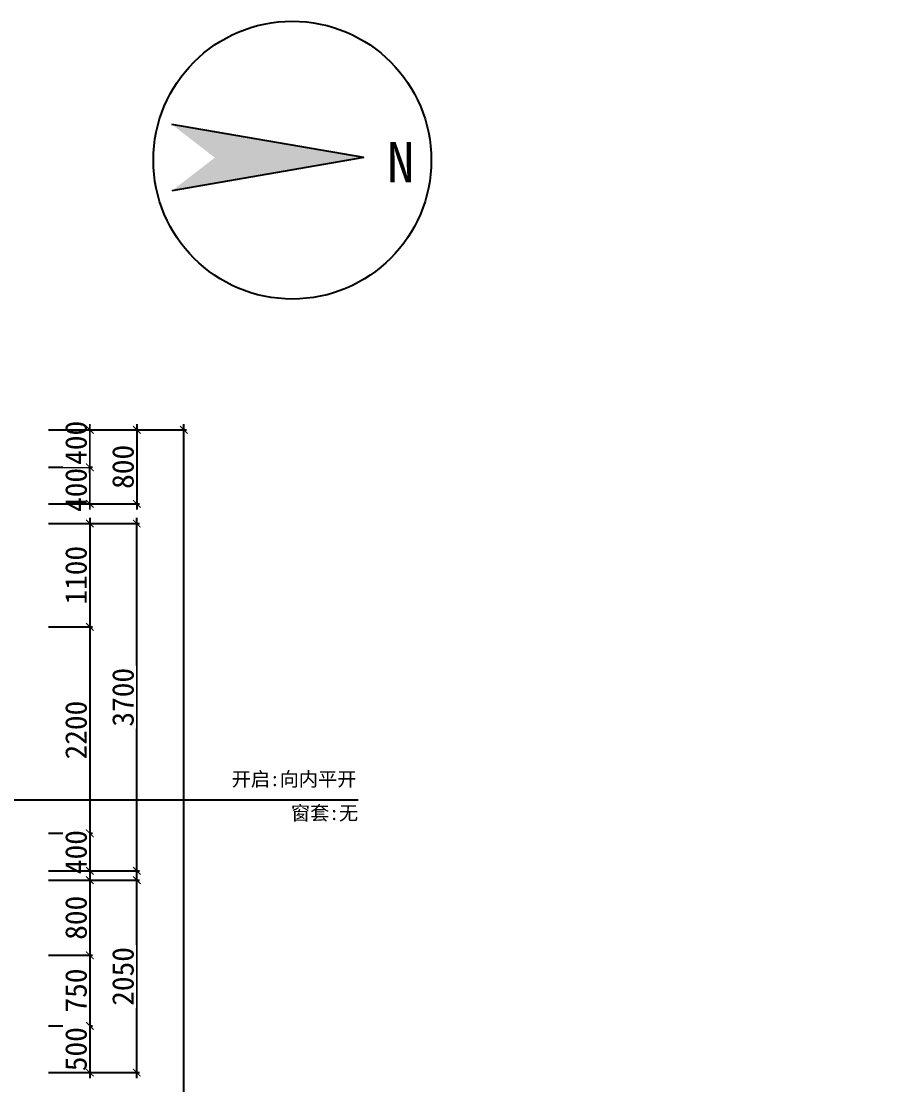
# Model space of a CAD drawing. Header units: millimetres. Extents: x -41640 to 3079702, y -5257903 to 68462.
# Drawn here: x -15811 to -6659, y 44478 to 55810 of the extents above; entities that cross this region are included whole.
import ezdxf

# ---------------------------------------------------------------- set-up
doc = ezdxf.new("R2010")
doc.units = ezdxf.units.MM
doc.header["$LTSCALE"] = 10
doc.layers.get('0').update_dxf_attribs({"color": 255})
doc.layers.get('Defpoints').update_dxf_attribs({"color": 255})
doc.layers.add('1平面布置图—窗标注（开启+窗套）', color=7, linetype='Continuous', lineweight=5)
doc.layers.add('WALL', color=255, linetype='Continuous')
doc.styles.add('(图框)宋体', font='', dxfattribs={"width": 0.8})
doc.styles.get("Standard").update_dxf_attribs({"font": ''})
doc.styles.add('宋体', font='', dxfattribs={"height": 2.5})
doc.styles.add('邓林', font='simhei.ttf')
doc.styles.get('(图框)宋体').set_extended_font_data('SimSun')
doc.styles.get('Standard').set_extended_font_data('SimSun')
doc.styles.get('宋体').set_extended_font_data('SimSun')
doc.dimstyles.get("Standard").update_dxf_attribs({"dimtxt": 0.18, "dimasz": 0.18, "dimexe": 0.18, "dimexo": 0.0625, "dimgap": 0.09, "dimtad": 0, "dimtih": 1, "dimtoh": 1, "dimdec": 4, "dimzin": 0, "dimdsep": 46, "dimtxsty": 'Standard', "dimcen": 0.09, "dimadec": 0, "dimazin": 0, "dimtfac": 1, "dimtdec": 4, "dimtofl": 0, "dimtmove": 0, "dimatfit": 3, "dimfxl": 1, "dimtolj": 1, "dimtzin": 0, "dimarcsym": 0})

# ---------------------------------------------------------------- blocks, each defined once
blk = doc.blocks.new('_ArchTick')
at = {"color": 0, "linetype": 'ByBlock', "const_width": 0.15}
blk.add_lwpolyline([(-0.5, -0.5), (0.5, 0.5)], dxfattribs=at)
blk = doc.blocks.new('*D534')
at = {"color": 8, "lineweight": -2}
for p, q in [((-15081, 50607), (-15081, 51117)), ((-15521, 51057), (-15051, 51057)), ((-15521, 50667), (-15051, 50667))]:
    blk.add_line(p, q, dxfattribs=at)
at = {"layer": 'Defpoints', "color": 0, "lineweight": 30}
for p in [(-15581, 51057, 0), (-15581, 50667, 0)]:
    blk.add_point(p, dxfattribs=at)
at = {"color": 45, "insert": (-15227, 50816), "char_height": 230, "attachment_point": 5, "rotation": 90, "style": '邓林', "bg_fill": 3, "box_fill_scale": 1.1, "bg_fill_color": 256, "bg_fill_true_color": 13158600, "bg_fill_transparency": 5540584}
blk.add_mtext('400', dxfattribs=at)
at = {"layer": 'Defpoints', "color": 0, "lineweight": 30}
blk.add_point((-15081, 51057), dxfattribs=at)
at = {"color": 8, "lineweight": -2, "xscale": 80, "yscale": 80, "zscale": 80}
for p, rotation in [((-15081, 51057), 90), ((-15081, 50667), 270)]:
    blk.add_blockref('_ArchTick', p, dxfattribs=dict(at, rotation=rotation))
blk = doc.blocks.new('_Dot')
at = {"color": 0, "linetype": 'ByBlock', "lineweight": -2}
blk.add_line((-0.5, 0), (-1, 0), dxfattribs=at)
at = {"color": 0, "linetype": 'ByBlock', "const_width": 0.5}
blk.add_lwpolyline([(-0.25, 0, 1), (0.25, 0, 1)], format="xyb", close=True, dxfattribs=at)
blk = doc.blocks.new('DOT')
at = {"color": 0, "linetype": 'ByBlock'}
blk.add_line((-0.35, 0), (-1, 0), dxfattribs=at)
at = {"color": 0, "linetype": 'ByBlock', "const_width": 0.35}
blk.add_lwpolyline([(-0.175, 0, 1), (0.175, 0, 1)], format="xyb", close=True, dxfattribs=at)
blk = doc.blocks.new('*D535')
at = {"color": 8, "lineweight": -2}
for p, q in [((-15521, 51457), (-15051, 51457)), ((-15081, 50997), (-15081, 51517)), ((-15521, 51057), (-15051, 51057))]:
    blk.add_line(p, q, dxfattribs=at)
at = {"layer": 'Defpoints', "color": 0, "lineweight": 30}
for p in [(-15581, 51457, 0), (-15581, 51057, 0)]:
    blk.add_point(p, dxfattribs=at)
at = {"color": 45, "insert": (-15227, 51318), "char_height": 230, "attachment_point": 5, "rotation": 90, "style": '邓林', "bg_fill": 3, "box_fill_scale": 1.1, "bg_fill_color": 256, "bg_fill_true_color": 13158600, "bg_fill_transparency": 14655788}
blk.add_mtext('400', dxfattribs=at)
at = {"layer": 'Defpoints', "color": 0, "lineweight": 30}
blk.add_point((-15081, 51457), dxfattribs=at)
at = {"color": 8, "lineweight": -2, "xscale": 80, "yscale": 80, "zscale": 80}
for p, rotation in [((-15081, 51457), 90), ((-15081, 51057), 270)]:
    blk.add_blockref('_ArchTick', p, dxfattribs=dict(at, rotation=rotation))
blk = doc.blocks.new('*D536')
at = {"color": 8, "lineweight": -2}
for p, q in [((-15521, 51457), (-14051, 51457)), ((-14081, 35547), (-14081, 51517)), ((-15521, 35607), (-14051, 35607))]:
    blk.add_line(p, q, dxfattribs=at)
at = {"layer": 'Defpoints', "color": 0, "lineweight": 30}
for p in [(-15581, 51457, 0), (-14081, 51457), (-15581, 35607, 0)]:
    blk.add_point(p, dxfattribs=at)
at = {"color": 8, "lineweight": -2, "xscale": 80, "yscale": 80, "zscale": 80}
for p, rotation in [((-14081, 51457), 90), ((-14081, 35607), 270)]:
    blk.add_blockref('_ArchTick', p, dxfattribs=dict(at, rotation=rotation))
at = {"color": 45, "insert": (-14227, 43532), "char_height": 230, "attachment_point": 5, "rotation": 90, "style": '邓林', "bg_fill": 3, "box_fill_scale": 1.1, "bg_fill_color": 256, "bg_fill_true_color": 13158600, "bg_fill_transparency": 14655788}
blk.add_mtext('15850', dxfattribs=at)
blk = doc.blocks.new('*D537')
at = {"color": 8, "lineweight": -2}
for p, q in [((-15521, 51457), (-14551, 51457)), ((-14581, 51517), (-14581, 50607)), ((-15521, 50667), (-14551, 50667))]:
    blk.add_line(p, q, dxfattribs=at)
at = {"layer": 'Defpoints', "color": 0, "lineweight": 30}
for p in [(-15581, 51457, 0), (-15581, 50667, 0), (-14581, 50667)]:
    blk.add_point(p, dxfattribs=at)
at = {"color": 8, "lineweight": -2, "xscale": 80, "yscale": 80, "zscale": 80}
for p, rotation in [((-14581, 51457), 90), ((-14581, 50667), 270)]:
    blk.add_blockref('_ArchTick', p, dxfattribs=dict(at, rotation=rotation))
at = {"color": 45, "insert": (-14727, 51062), "char_height": 230, "attachment_point": 5, "rotation": 90, "style": '邓林', "bg_fill": 3, "box_fill_scale": 1.1, "bg_fill_color": 256, "bg_fill_true_color": 13158600, "bg_fill_transparency": 14665360}
blk.add_mtext('800', dxfattribs=at)
blk = doc.blocks.new('*D541')
at = {"color": 8, "lineweight": -2}
for p, q in [((-15521, 50457), (-15051, 50457)), ((-15081, 50517), (-15081, 49297)), ((-15521, 49357), (-15051, 49357))]:
    blk.add_line(p, q, dxfattribs=at)
at = {"layer": 'Defpoints', "color": 0, "lineweight": 30}
for p in [(-15581, 50457, 0), (-15581, 49357, 0), (-15081, 49357)]:
    blk.add_point(p, dxfattribs=at)
at = {"color": 8, "lineweight": -2, "xscale": 80, "yscale": 80, "zscale": 80}
for p, rotation in [((-15081, 50457), 90), ((-15081, 49357), 270)]:
    blk.add_blockref('_ArchTick', p, dxfattribs=dict(at, rotation=rotation))
at = {"color": 45, "insert": (-15227, 49907), "char_height": 230, "attachment_point": 5, "rotation": 90, "style": '邓林', "bg_fill": 3, "box_fill_scale": 1.1, "bg_fill_color": 256, "bg_fill_true_color": 13158600, "bg_fill_transparency": 5540584}
blk.add_mtext('1100', dxfattribs=at)
blk = doc.blocks.new('*D542')
at = {"color": 8, "lineweight": -2}
for p, q in [((-15081, 49417), (-15081, 47097)), ((-15521, 49357), (-15051, 49357)), ((-15521, 47157), (-15051, 47157))]:
    blk.add_line(p, q, dxfattribs=at)
at = {"layer": 'Defpoints', "color": 0, "lineweight": 30}
for p in [(-15581, 49357, 0), (-15581, 47157, 0), (-15081, 47157)]:
    blk.add_point(p, dxfattribs=at)
at = {"color": 8, "lineweight": -2, "xscale": 80, "yscale": 80, "zscale": 80}
for p, rotation in [((-15081, 49357), 90), ((-15081, 47157), 270)]:
    blk.add_blockref('_ArchTick', p, dxfattribs=dict(at, rotation=rotation))
at = {"color": 45, "insert": (-15227, 48257), "char_height": 230, "attachment_point": 5, "rotation": 90, "style": '邓林', "bg_fill": 3, "box_fill_scale": 1.1, "bg_fill_color": 256, "bg_fill_true_color": 13158600, "bg_fill_transparency": 12750096}
blk.add_mtext('2200', dxfattribs=at)
blk = doc.blocks.new('*D543')
at = {"color": 8, "lineweight": -2}
for p, q in [((-15521, 47157), (-15051, 47157)), ((-15081, 47217), (-15081, 46697)), ((-15521, 46757), (-15051, 46757))]:
    blk.add_line(p, q, dxfattribs=at)
at = {"layer": 'Defpoints', "color": 0, "lineweight": 30}
for p in [(-15581, 47157, 0), (-15581, 46757, 0)]:
    blk.add_point(p, dxfattribs=at)
at = {"color": 45, "insert": (-15227, 46957), "char_height": 230, "attachment_point": 5, "rotation": 90, "style": '邓林', "bg_fill": 3, "box_fill_scale": 1.1, "bg_fill_color": 256, "bg_fill_true_color": 13158600, "bg_fill_transparency": 14686704}
blk.add_mtext('400', dxfattribs=at)
at = {"layer": 'Defpoints', "color": 0, "lineweight": 30}
blk.add_point((-15081, 46757), dxfattribs=at)
at = {"color": 8, "lineweight": -2, "xscale": 80, "yscale": 80, "zscale": 80}
for p, rotation in [((-15081, 47157), 90), ((-15081, 46757), 270)]:
    blk.add_blockref('_ArchTick', p, dxfattribs=dict(at, rotation=rotation))
blk = doc.blocks.new('*D544')
at = {"color": 8, "lineweight": -2}
for p, q in [((-15081, 46717), (-15081, 45797)), ((-15521, 46657), (-15051, 46657)), ((-15521, 45857), (-15051, 45857))]:
    blk.add_line(p, q, dxfattribs=at)
at = {"layer": 'Defpoints', "color": 0, "lineweight": 30}
for p in [(-15581, 46657, 0), (-15581, 45857, 0), (-15081, 45857)]:
    blk.add_point(p, dxfattribs=at)
at = {"color": 8, "lineweight": -2, "xscale": 80, "yscale": 80, "zscale": 80}
for p, rotation in [((-15081, 46657), 90), ((-15081, 45857), 270)]:
    blk.add_blockref('_ArchTick', p, dxfattribs=dict(at, rotation=rotation))
at = {"color": 45, "insert": (-15227, 46257), "char_height": 230, "attachment_point": 5, "rotation": 90, "style": '邓林', "bg_fill": 3, "box_fill_scale": 1.1, "bg_fill_color": 256, "bg_fill_true_color": 13158600, "bg_fill_transparency": 5541100}
blk.add_mtext('800', dxfattribs=at)
blk = doc.blocks.new('*D545')
at = {"color": 8, "lineweight": -2}
for p, q in [((-15081, 45917), (-15081, 45047)), ((-15521, 45857), (-15051, 45857)), ((-15521, 45107), (-15051, 45107))]:
    blk.add_line(p, q, dxfattribs=at)
at = {"layer": 'Defpoints', "color": 0, "lineweight": 30}
for p in [(-15581, 45857, 0), (-15581, 45107, 0), (-15081, 45107)]:
    blk.add_point(p, dxfattribs=at)
at = {"color": 8, "lineweight": -2, "xscale": 80, "yscale": 80, "zscale": 80}
for p, rotation in [((-15081, 45857), 90), ((-15081, 45107), 270)]:
    blk.add_blockref('_ArchTick', p, dxfattribs=dict(at, rotation=rotation))
at = {"color": 45, "insert": (-15227, 45482), "char_height": 230, "attachment_point": 5, "rotation": 90, "style": '邓林', "bg_fill": 3, "box_fill_scale": 1.1, "bg_fill_color": 256, "bg_fill_true_color": 13158600, "bg_fill_transparency": 5541100}
blk.add_mtext('750', dxfattribs=at)
blk = doc.blocks.new('*D546')
at = {"color": 8, "lineweight": -2}
for p, q in [((-15521, 45107), (-15051, 45107)), ((-15081, 45167), (-15081, 44547)), ((-15521, 44607), (-15051, 44607))]:
    blk.add_line(p, q, dxfattribs=at)
at = {"layer": 'Defpoints', "color": 0, "lineweight": 30}
for p in [(-15581, 45107, 0), (-15581, 44607, 0)]:
    blk.add_point(p, dxfattribs=at)
at = {"color": 45, "insert": (-15227, 44857), "char_height": 230, "attachment_point": 5, "rotation": 90, "style": '邓林', "bg_fill": 3, "box_fill_scale": 1.1, "bg_fill_color": 256, "bg_fill_true_color": 13158600, "bg_fill_transparency": 5541100}
blk.add_mtext('500', dxfattribs=at)
at = {"layer": 'Defpoints', "color": 0, "lineweight": 30}
blk.add_point((-15081, 44607), dxfattribs=at)
at = {"color": 8, "lineweight": -2, "xscale": 80, "yscale": 80, "zscale": 80}
for p, rotation in [((-15081, 45107), 90), ((-15081, 44607), 270)]:
    blk.add_blockref('_ArchTick', p, dxfattribs=dict(at, rotation=rotation))
blk = doc.blocks.new('*D547')
at = {"color": 8, "lineweight": -2}
for p, q in [((-14581, 44547), (-14581, 46717)), ((-15521, 46657), (-14551, 46657)), ((-15521, 44607), (-14551, 44607))]:
    blk.add_line(p, q, dxfattribs=at)
at = {"layer": 'Defpoints', "color": 0, "lineweight": 30}
for p in [(-15581, 46657, 0), (-14581, 46657), (-15581, 44607, 0)]:
    blk.add_point(p, dxfattribs=at)
at = {"color": 8, "lineweight": -2, "xscale": 80, "yscale": 80, "zscale": 80}
for p, rotation in [((-14581, 46657), 90), ((-14581, 44607), 270)]:
    blk.add_blockref('_ArchTick', p, dxfattribs=dict(at, rotation=rotation))
at = {"color": 45, "insert": (-14727, 45632), "char_height": 230, "attachment_point": 5, "rotation": 90, "style": '邓林', "bg_fill": 3, "box_fill_scale": 1.1, "bg_fill_color": 256, "bg_fill_true_color": 13158600, "bg_fill_transparency": 14693276}
blk.add_mtext('2050', dxfattribs=at)
blk = doc.blocks.new('*D548')
at = {"color": 8, "lineweight": -2}
for p, q in [((-15521, 50457), (-14551, 50457)), ((-14581, 46697), (-14581, 50517)), ((-15521, 46757), (-14551, 46757))]:
    blk.add_line(p, q, dxfattribs=at)
at = {"layer": 'Defpoints', "color": 0, "lineweight": 30}
for p in [(-15581, 50457, 0), (-14581, 50457), (-15581, 46757, 0)]:
    blk.add_point(p, dxfattribs=at)
at = {"color": 8, "lineweight": -2, "xscale": 80, "yscale": 80, "zscale": 80}
for p, rotation in [((-14581, 50457), 90), ((-14581, 46757), 270)]:
    blk.add_blockref('_ArchTick', p, dxfattribs=dict(at, rotation=rotation))
at = {"color": 45, "insert": (-14727, 48607), "char_height": 230, "attachment_point": 5, "rotation": 90, "style": '邓林', "bg_fill": 3, "box_fill_scale": 1.1, "bg_fill_color": 256, "bg_fill_true_color": 13158600, "bg_fill_transparency": 5541100}
blk.add_mtext('3700', dxfattribs=at)
blk = doc.blocks.new('*D561')
at = {"color": 250, "lineweight": -2}
for p, q in [((-36159, 46246), (-36316, 46246)), ((-36286, 46276), (-36286, 45616)), ((-36136, 45646), (-36316, 45646))]:
    blk.add_line(p, q, dxfattribs=at)
at = {"layer": 'Defpoints', "color": 0, "lineweight": 30}
for p in [(-36129, 46246), (-36286, 45646), (3064961, 45646)]:
    blk.add_point(p, dxfattribs=at)
at = {"color": 250, "lineweight": -2, "xscale": 30, "yscale": 30, "zscale": 30}
for p, rotation in [((-36286, 46246), 90), ((-36286, 45646), 270)]:
    blk.add_blockref('_ArchTick', p, dxfattribs=dict(at, rotation=rotation))
at = {"color": 45, "insert": (-36381, 45946), "char_height": 150, "attachment_point": 5, "rotation": 90, "style": '(图框)宋体', "bg_fill": 3, "box_fill_scale": 1.1, "bg_fill_color": 256, "bg_fill_true_color": 13158600, "bg_fill_transparency": 5547808}
blk.add_mtext('600', dxfattribs=at)
blk = doc.blocks.new('*D564')
at = {"color": 250, "lineweight": -2}
for p, q in [((-28231, 49067), (-28410, 49067)), ((-28380, 49097), (-28380, 47127)), ((-28230, 47157), (-28410, 47157))]:
    blk.add_line(p, q, dxfattribs=at)
at = {"layer": 'Defpoints', "color": 0, "lineweight": 30}
for p in [(-28201, 49067), (-28380, 47157), (3072889, 47157)]:
    blk.add_point(p, dxfattribs=at)
at = {"color": 250, "lineweight": -2, "xscale": 30, "yscale": 30, "zscale": 30}
for p, rotation in [((-28380, 49067), 90), ((-28380, 47157), 270)]:
    blk.add_blockref('_ArchTick', p, dxfattribs=dict(at, rotation=rotation))
at = {"color": 45, "insert": (-28475, 48112), "char_height": 150, "attachment_point": 5, "rotation": 90, "style": '(图框)宋体', "bg_fill": 3, "box_fill_scale": 1.1, "bg_fill_color": 256, "bg_fill_true_color": 13158600, "bg_fill_transparency": 5547292}
blk.add_mtext('1910', dxfattribs=at)
blk = doc.blocks.new('*D565')
at = {"color": 250, "lineweight": -2}
for p, q in [((-30132, 49067), (-29952, 49067)), ((-29982, 49097), (-29982, 47127)), ((-29832, 47157), (-30012, 47157))]:
    blk.add_line(p, q, dxfattribs=at)
at = {"layer": 'Defpoints', "color": 0, "lineweight": 30}
for p in [(-30241, 49067), (-29982, 47157), (3070849, 47157)]:
    blk.add_point(p, dxfattribs=at)
at = {"color": 250, "lineweight": -2, "xscale": 30, "yscale": 30, "zscale": 30}
for p, rotation in [((-29982, 49067), 90), ((-29982, 47157), 270)]:
    blk.add_blockref('_ArchTick', p, dxfattribs=dict(at, rotation=rotation))
at = {"color": 45, "insert": (-30077, 48112), "char_height": 150, "attachment_point": 5, "rotation": 90, "style": '(图框)宋体', "bg_fill": 3, "box_fill_scale": 1.1, "bg_fill_color": 256, "bg_fill_true_color": 13158600, "bg_fill_transparency": 15090400}
blk.add_mtext('1910', dxfattribs=at)
blk = doc.blocks.new('*D571')
at = {"color": 250, "lineweight": -2}
for p, q in [((-25860, 45177), (-25860, 47487)), ((-25710, 47457), (-25890, 47457)), ((-25710, 45207), (-25890, 45207))]:
    blk.add_line(p, q, dxfattribs=at)
at = {"layer": 'Defpoints', "color": 0, "lineweight": 30}
for p in [(-25860, 47457), (3075619, 47457), (-25471, 45207)]:
    blk.add_point(p, dxfattribs=at)
at = {"color": 250, "lineweight": -2, "xscale": 30, "yscale": 30, "zscale": 30}
for p, rotation in [((-25860, 47457), 90), ((-25860, 45207), 270)]:
    blk.add_blockref('_ArchTick', p, dxfattribs=dict(at, rotation=rotation))
at = {"color": 45, "insert": (-25955, 46332), "char_height": 150, "attachment_point": 5, "rotation": 90, "style": '(图框)宋体', "bg_fill": 3, "box_fill_scale": 1.1, "bg_fill_color": 256, "bg_fill_true_color": 13158600, "bg_fill_transparency": 15130364}
blk.add_mtext('2250', dxfattribs=at)
blk = doc.blocks.new('*D572')
at = {"color": 250, "lineweight": -2}
for p, q in [((-25710, 48957), (-25890, 48957)), ((-25860, 47427), (-25860, 48987)), ((-25710, 47457), (-25890, 47457))]:
    blk.add_line(p, q, dxfattribs=at)
at = {"layer": 'Defpoints', "color": 0, "lineweight": 30}
for p in [(-25860, 48957), (-25671, 48957), (3075419, 47457)]:
    blk.add_point(p, dxfattribs=at)
at = {"color": 250, "lineweight": -2, "xscale": 30, "yscale": 30, "zscale": 30}
for p, rotation in [((-25860, 48957), 90), ((-25860, 47457), 270)]:
    blk.add_blockref('_ArchTick', p, dxfattribs=dict(at, rotation=rotation))
at = {"color": 45, "insert": (-25955, 48207), "char_height": 150, "attachment_point": 5, "rotation": 90, "style": '(图框)宋体', "bg_fill": 3, "box_fill_scale": 1.1, "bg_fill_color": 256, "bg_fill_true_color": 13158600, "bg_fill_transparency": 15126992}
blk.add_mtext('1500', dxfattribs=at)

msp = doc.modelspace()

# ---------------------------------------------------------------- hatches: boundary and pattern name
msp.add_hatch(color=45).paths.add_polyline_path([(-14207.6, 54710.2), (-13750.1, 54356.7), (-14207.6, 54003.2), (-12164.6, 54356.7)])

# ---------------------------------------------------------------- linework, layer by layer
at = {"color": 45}
for q in [(-14207.6, 54710.2, 0), (-14207.6, 54003.2, 0)]:
    msp.add_line((-12164.6, 54356.7, 0), q, dxfattribs=at)
msp.add_circle((-12924.9, 54330, 0), 1479.9, dxfattribs=at)

# ---------------------------------------------------------------- texts
at = {"color": 45, "style": '邓林'}
msp.add_text('N', height=428.2, dxfattribs=at).set_placement((-11916.4, 54094.1, 0))

# ---------------------------------------------------------------- dimensions: what is measured, and where the dimension line sits
at = {"color": 45}
dim = msp.add_linear_dim(base=(-15081.1, 51057, 0), p1=(-15581.1, 50667), p2=(-15581.1, 51057), angle=90, text='400', dimstyle='Standard', override={"dimtxt": 230, "dimasz": 80, "dimexe": 30, "dimexo": 60, "dimgap": 30, "dimtad": 1, "dimtih": 0, "dimtoh": 0, "dimdec": 0, "dimzin": 8, "dimdsep": 44, "dimtxsty": '邓林', "dimblk": 'ArchTick', "dimcen": 2.5, "dimdle": 60, "dimclrd": 8, "dimclre": 8, "dimclrt": 45, "dimtdec": 0, "dimtofl": 1, "dimtmove": 1, "dimldrblk": 'Dot', "dimfxl": 5, "dimtfill": 1, "dimtolj": 0, "dimtzin": 8}, dxfattribs=at)
dim.commit()
dim.dimension.update_dxf_attribs({"geometry": '*D534', "text_midpoint": (-15081.1, 50815.6, 0), "dimtype": 160})

# ---------------------------------------------------------------- next in the draw order: dimensions: what is measured, and where the dimension line sits
dim = msp.add_linear_dim(base=(-15081.1, 51457, 0), p1=(-15581.1, 51057), p2=(-15581.1, 51457), angle=90, dimstyle='Standard', override={"dimtxt": 230, "dimasz": 80, "dimexe": 30, "dimexo": 60, "dimgap": 30, "dimtad": 1, "dimtih": 0, "dimtoh": 0, "dimdec": 0, "dimzin": 8, "dimdsep": 44, "dimtxsty": '邓林', "dimblk": 'ArchTick', "dimcen": 2.5, "dimdle": 60, "dimclrd": 8, "dimclre": 8, "dimclrt": 45, "dimtdec": 0, "dimtofl": 1, "dimtmove": 1, "dimldrblk": 'Dot', "dimfxl": 5, "dimtfill": 1, "dimtolj": 0, "dimtzin": 8}, dxfattribs=at)
dim.commit()
dim.dimension.update_dxf_attribs({"geometry": '*D535', "text_midpoint": (-15081.1, 51317.8, 0), "dimtype": 160})

# ---------------------------------------------------------------- next in the draw order: dimensions: what is measured, and where the dimension line sits
dim = msp.add_linear_dim(base=(-14081.1, 51457, 0), p1=(-15581.1, 35607), p2=(-15581.1, 51457), angle=90, dimstyle='Standard', override={"dimtxt": 230, "dimasz": 80, "dimexe": 30, "dimexo": 60, "dimgap": 30, "dimtad": 1, "dimtih": 0, "dimtoh": 0, "dimdec": 0, "dimzin": 8, "dimdsep": 44, "dimtxsty": '邓林', "dimblk": 'ArchTick', "dimcen": 2.5, "dimdle": 60, "dimclrd": 8, "dimclre": 8, "dimclrt": 45, "dimtdec": 0, "dimtofl": 1, "dimtmove": 1, "dimldrblk": 'Dot', "dimfxl": 5, "dimtfill": 1, "dimtolj": 0, "dimtzin": 8}, dxfattribs=at)
dim.commit()
dim.dimension.update_dxf_attribs({"geometry": '*D536', "text_midpoint": (-14227.4, 43532, 0)})

# ---------------------------------------------------------------- next in the draw order: dimensions: what is measured, and where the dimension line sits
dim = msp.add_linear_dim(base=(-14581.1, 50667, 0), p1=(-15581.1, 51457), p2=(-15581.1, 50667), angle=90, text='800', dimstyle='Standard', override={"dimtxt": 230, "dimasz": 80, "dimexe": 30, "dimexo": 60, "dimgap": 30, "dimtad": 1, "dimtih": 0, "dimtoh": 0, "dimdec": 0, "dimzin": 8, "dimdsep": 44, "dimtxsty": '邓林', "dimblk": 'ArchTick', "dimcen": 2.5, "dimdle": 60, "dimclrd": 8, "dimclre": 8, "dimclrt": 45, "dimtdec": 0, "dimtofl": 1, "dimtmove": 1, "dimldrblk": 'Dot', "dimfxl": 5, "dimtfill": 1, "dimtolj": 0, "dimtzin": 8}, dxfattribs=at)
dim.commit()
dim.dimension.update_dxf_attribs({"geometry": '*D537', "text_midpoint": (-14727.4, 51062, 0)})
dim = msp.add_linear_dim(base=(-15081.1, 49357, 0), p1=(-15581.1, 50457), p2=(-15581.1, 49357), angle=90, dimstyle='Standard', override={"dimtxt": 230, "dimasz": 80, "dimexe": 30, "dimexo": 60, "dimgap": 30, "dimtad": 1, "dimtih": 0, "dimtoh": 0, "dimdec": 0, "dimzin": 8, "dimdsep": 44, "dimtxsty": '邓林', "dimblk": 'ArchTick', "dimcen": 2.5, "dimdle": 60, "dimclrd": 8, "dimclre": 8, "dimclrt": 45, "dimtdec": 0, "dimtofl": 1, "dimtmove": 1, "dimldrblk": 'Dot', "dimfxl": 5, "dimtfill": 1, "dimtolj": 0, "dimtzin": 8}, dxfattribs=at)
dim.commit()
dim.dimension.update_dxf_attribs({"geometry": '*D541', "text_midpoint": (-15227.4, 49907, 0)})

# ---------------------------------------------------------------- next in the draw order: dimensions: what is measured, and where the dimension line sits
dim = msp.add_linear_dim(base=(-15081.1, 47157, 0), p1=(-15581.1, 49357), p2=(-15581.1, 47157), angle=90, dimstyle='Standard', override={"dimtxt": 230, "dimasz": 80, "dimexe": 30, "dimexo": 60, "dimgap": 30, "dimtad": 1, "dimtih": 0, "dimtoh": 0, "dimdec": 0, "dimzin": 8, "dimdsep": 44, "dimtxsty": '邓林', "dimblk": 'ArchTick', "dimcen": 2.5, "dimdle": 60, "dimclrd": 8, "dimclre": 8, "dimclrt": 45, "dimtdec": 0, "dimtofl": 1, "dimtmove": 1, "dimldrblk": 'Dot', "dimfxl": 5, "dimtfill": 1, "dimtolj": 0, "dimtzin": 8}, dxfattribs=at)
dim.commit()
dim.dimension.update_dxf_attribs({"geometry": '*D542', "text_midpoint": (-15227.4, 48257, 0)})

# ---------------------------------------------------------------- next in the draw order: dimensions: what is measured, and where the dimension line sits
dim = msp.add_linear_dim(base=(-15081.1, 46757, 0), p1=(-15581.1, 47157), p2=(-15581.1, 46757), angle=90, dimstyle='Standard', override={"dimtxt": 230, "dimasz": 80, "dimexe": 30, "dimexo": 60, "dimgap": 30, "dimtad": 1, "dimtih": 0, "dimtoh": 0, "dimdec": 0, "dimzin": 8, "dimdsep": 44, "dimtxsty": '邓林', "dimblk": 'ArchTick', "dimcen": 2.5, "dimdle": 60, "dimclrd": 8, "dimclre": 8, "dimclrt": 45, "dimtdec": 0, "dimtofl": 1, "dimtmove": 1, "dimldrblk": 'Dot', "dimfxl": 5, "dimtfill": 1, "dimtolj": 0, "dimtzin": 8}, dxfattribs=at)
dim.commit()
dim.dimension.update_dxf_attribs({"geometry": '*D543', "text_midpoint": (-15081.1, 46957, 0), "dimtype": 160})

# ---------------------------------------------------------------- next in the draw order: dimensions: what is measured, and where the dimension line sits
dim = msp.add_linear_dim(base=(-15081.1, 45857, 0), p1=(-15581.1, 46657), p2=(-15581.1, 45857), angle=90, dimstyle='Standard', override={"dimtxt": 230, "dimasz": 80, "dimexe": 30, "dimexo": 60, "dimgap": 30, "dimtad": 1, "dimtih": 0, "dimtoh": 0, "dimdec": 0, "dimzin": 8, "dimdsep": 44, "dimtxsty": '邓林', "dimblk": 'ArchTick', "dimcen": 2.5, "dimdle": 60, "dimclrd": 8, "dimclre": 8, "dimclrt": 45, "dimtdec": 0, "dimtofl": 1, "dimtmove": 1, "dimldrblk": 'Dot', "dimfxl": 5, "dimtfill": 1, "dimtolj": 0, "dimtzin": 8}, dxfattribs=at)
dim.commit()
dim.dimension.update_dxf_attribs({"geometry": '*D544', "text_midpoint": (-15227.4, 46257, 0)})

# ---------------------------------------------------------------- next in the draw order: dimensions: what is measured, and where the dimension line sits
dim = msp.add_linear_dim(base=(-15081.1, 45107, 0), p1=(-15581.1, 45857), p2=(-15581.1, 45107), angle=90, dimstyle='Standard', override={"dimtxt": 230, "dimasz": 80, "dimexe": 30, "dimexo": 60, "dimgap": 30, "dimtad": 1, "dimtih": 0, "dimtoh": 0, "dimdec": 0, "dimzin": 8, "dimdsep": 44, "dimtxsty": '邓林', "dimblk": 'ArchTick', "dimcen": 2.5, "dimdle": 60, "dimclrd": 8, "dimclre": 8, "dimclrt": 45, "dimtdec": 0, "dimtofl": 1, "dimtmove": 1, "dimldrblk": 'Dot', "dimfxl": 5, "dimtfill": 1, "dimtolj": 0, "dimtzin": 8}, dxfattribs=at)
dim.commit()
dim.dimension.update_dxf_attribs({"geometry": '*D545', "text_midpoint": (-15227.4, 45482, 0)})

# ---------------------------------------------------------------- next in the draw order: dimensions: what is measured, and where the dimension line sits
dim = msp.add_linear_dim(base=(-15081.1, 44607, 0), p1=(-15581.1, 45107), p2=(-15581.1, 44607), angle=90, dimstyle='Standard', override={"dimtxt": 230, "dimasz": 80, "dimexe": 30, "dimexo": 60, "dimgap": 30, "dimtad": 1, "dimtih": 0, "dimtoh": 0, "dimdec": 0, "dimzin": 8, "dimdsep": 44, "dimtxsty": '邓林', "dimblk": 'ArchTick', "dimcen": 2.5, "dimdle": 60, "dimclrd": 8, "dimclre": 8, "dimclrt": 45, "dimtdec": 0, "dimtofl": 1, "dimtmove": 1, "dimldrblk": 'Dot', "dimfxl": 5, "dimtfill": 1, "dimtolj": 0, "dimtzin": 8}, dxfattribs=at)
dim.commit()
dim.dimension.update_dxf_attribs({"geometry": '*D546', "text_midpoint": (-15081.1, 44857, 0), "dimtype": 160})

# ---------------------------------------------------------------- next in the draw order: dimensions: what is measured, and where the dimension line sits
dim = msp.add_linear_dim(base=(-14581.1, 46657, 0), p1=(-15581.1, 44607), p2=(-15581.1, 46657), angle=90, dimstyle='Standard', override={"dimtxt": 230, "dimasz": 80, "dimexe": 30, "dimexo": 60, "dimgap": 30, "dimtad": 1, "dimtih": 0, "dimtoh": 0, "dimdec": 0, "dimzin": 8, "dimdsep": 44, "dimtxsty": '邓林', "dimblk": 'ArchTick', "dimcen": 2.5, "dimdle": 60, "dimclrd": 8, "dimclre": 8, "dimclrt": 45, "dimtdec": 0, "dimtofl": 1, "dimtmove": 1, "dimldrblk": 'Dot', "dimfxl": 5, "dimtfill": 1, "dimtolj": 0, "dimtzin": 8}, dxfattribs=at)
dim.commit()
dim.dimension.update_dxf_attribs({"geometry": '*D547', "text_midpoint": (-14727.4, 45632, 0)})

# ---------------------------------------------------------------- next in the draw order: dimensions: what is measured, and where the dimension line sits
dim = msp.add_linear_dim(base=(-14581.1, 50457, 0), p1=(-15581.1, 46757), p2=(-15581.1, 50457), angle=90, dimstyle='Standard', override={"dimtxt": 230, "dimasz": 80, "dimexe": 30, "dimexo": 60, "dimgap": 30, "dimtad": 1, "dimtih": 0, "dimtoh": 0, "dimdec": 0, "dimzin": 8, "dimdsep": 44, "dimtxsty": '邓林', "dimblk": 'ArchTick', "dimcen": 2.5, "dimdle": 60, "dimclrd": 8, "dimclre": 8, "dimclrt": 45, "dimtdec": 0, "dimtofl": 1, "dimtmove": 1, "dimldrblk": 'Dot', "dimfxl": 5, "dimtfill": 1, "dimtolj": 0, "dimtzin": 8}, dxfattribs=at)
dim.commit()
dim.dimension.update_dxf_attribs({"geometry": '*D548', "text_midpoint": (-14727.4, 48607, 0)})
at = {"color": 250}
dim = msp.add_linear_dim(base=(-36286.1, 45646.5), p1=(-36128.7, 46246.5), p2=(3064961.4, 45646.5), angle=90, dimstyle='Standard', override={"dimtxt": 150, "dimasz": 30, "dimexe": 30, "dimexo": 30, "dimgap": 20, "dimtad": 1, "dimtih": 0, "dimtoh": 0, "dimdec": 0, "dimzin": 8, "dimdsep": 44, "dimtxsty": '(图框)宋体', "dimblk": 'ArchTick', "dimcen": 0.6, "dimdle": 30, "dimclrd": 250, "dimclre": 250, "dimclrt": 45, "dimtdec": 0, "dimtofl": 1, "dimtmove": 1, "dimldrblk": 'DOT', "dimfxl": 150, "dimfxlon": 1, "dimtfill": 1, "dimtolj": 0, "dimtzin": 8, "dimarcsym": 1}, dxfattribs=at)
dim.commit()
dim.dimension.update_dxf_attribs({"geometry": '*D561', "text_midpoint": (-36381.1, 45946.5)})

# ---------------------------------------------------------------- next in the draw order: dimensions: what is measured, and where the dimension line sits
dim = msp.add_linear_dim(base=(-28380.4, 47157), p1=(-28201.1, 49067), p2=(3072889, 47157), angle=90, dimstyle='Standard', override={"dimtxt": 150, "dimasz": 30, "dimexe": 30, "dimexo": 30, "dimgap": 20, "dimtad": 1, "dimtih": 0, "dimtoh": 0, "dimdec": 0, "dimzin": 8, "dimdsep": 44, "dimtxsty": '(图框)宋体', "dimblk": 'ArchTick', "dimcen": 0.6, "dimdle": 30, "dimclrd": 250, "dimclre": 250, "dimclrt": 45, "dimtdec": 0, "dimtofl": 1, "dimtmove": 1, "dimldrblk": 'DOT', "dimfxl": 150, "dimfxlon": 1, "dimtfill": 1, "dimtolj": 0, "dimtzin": 8, "dimarcsym": 1}, dxfattribs=at)
dim.commit()
dim.dimension.update_dxf_attribs({"geometry": '*D564', "text_midpoint": (-28475.4, 48112)})

# ---------------------------------------------------------------- next in the draw order: dimensions: what is measured, and where the dimension line sits
dim = msp.add_linear_dim(base=(-29982.3, 47157), p1=(-30241.1, 49067), p2=(3070849, 47157), angle=90, dimstyle='Standard', override={"dimtxt": 150, "dimasz": 30, "dimexe": 30, "dimexo": 30, "dimgap": 20, "dimtad": 1, "dimtih": 0, "dimtoh": 0, "dimdec": 0, "dimzin": 8, "dimdsep": 44, "dimtxsty": '(图框)宋体', "dimblk": 'ArchTick', "dimcen": 0.6, "dimdle": 30, "dimclrd": 250, "dimclre": 250, "dimclrt": 45, "dimtdec": 0, "dimtofl": 1, "dimtmove": 1, "dimldrblk": 'DOT', "dimfxl": 150, "dimfxlon": 1, "dimtfill": 1, "dimtolj": 0, "dimtzin": 8, "dimarcsym": 1}, dxfattribs=at)
dim.commit()
dim.dimension.update_dxf_attribs({"geometry": '*D565', "text_midpoint": (-30077.3, 48112)})

# ---------------------------------------------------------------- next in the draw order: dimensions: what is measured, and where the dimension line sits
dim = msp.add_linear_dim(base=(-25860, 47457), p1=(-25471.3, 45207), p2=(3075618.7, 47457), angle=90, dimstyle='Standard', override={"dimtxt": 150, "dimasz": 30, "dimexe": 30, "dimexo": 30, "dimgap": 20, "dimtad": 1, "dimtih": 0, "dimtoh": 0, "dimdec": 0, "dimzin": 8, "dimdsep": 44, "dimtxsty": '(图框)宋体', "dimblk": 'ArchTick', "dimcen": 0.6, "dimdle": 30, "dimclrd": 250, "dimclre": 250, "dimclrt": 45, "dimtdec": 0, "dimtofl": 1, "dimtmove": 1, "dimldrblk": 'DOT', "dimfxl": 150, "dimfxlon": 1, "dimtfill": 1, "dimtolj": 0, "dimtzin": 8, "dimarcsym": 1}, dxfattribs=at)
dim.commit()
dim.dimension.update_dxf_attribs({"geometry": '*D571', "text_midpoint": (-25955, 46332)})

# ---------------------------------------------------------------- next in the draw order: dimensions: what is measured, and where the dimension line sits
dim = msp.add_linear_dim(base=(-25860, 48957), p1=(3075418.7, 47457), p2=(-25671.3, 48957), angle=90, dimstyle='Standard', override={"dimtxt": 150, "dimasz": 30, "dimexe": 30, "dimexo": 30, "dimgap": 20, "dimtad": 1, "dimtih": 0, "dimtoh": 0, "dimdec": 0, "dimzin": 8, "dimdsep": 44, "dimtxsty": '(图框)宋体', "dimblk": 'ArchTick', "dimcen": 0.6, "dimdle": 30, "dimclrd": 250, "dimclre": 250, "dimclrt": 45, "dimtdec": 0, "dimtofl": 1, "dimtmove": 1, "dimldrblk": 'DOT', "dimfxl": 150, "dimfxlon": 1, "dimtfill": 1, "dimtolj": 0, "dimtzin": 8, "dimarcsym": 1}, dxfattribs=at)
dim.commit()
dim.dimension.update_dxf_attribs({"geometry": '*D572', "text_midpoint": (-25955, 48207)})

# ---------------------------------------------------------------- next in the draw order: texts
at = {"layer": '1平面布置图—窗标注（开启+窗套）', "color": 45, "char_height": 150, "width": 10068.411, "attachment_point": 3, "style": '宋体'}
for s, insert in [('\\pt480;开启:向内平开', (-12241.8, 47809.6)), ('\\pt640.01;窗套:无', (-12223.9, 47448.4))]:
    msp.add_mtext(s, dxfattribs=dict(at, insert=insert))

# ---------------------------------------------------------------- next in the draw order: leaders
at = {"layer": 'WALL', "color": 45, "linetype": 'ByBlock'}
msp.add_leader([(-16175.9, 47513.1), (-12222.6, 47513.1)], dimstyle='Standard', override={"dimtxt": 120, "dimasz": 58, "dimexe": 40, "dimexo": 40, "dimgap": 40, "dimtih": 0, "dimtoh": 0, "dimdec": 0, "dimzin": 8, "dimdsep": 44, "dimcen": 2.5, "dimdle": 20, "dimclrd": 250, "dimclre": 250, "dimclrt": 45, "dimtdec": 0, "dimtofl": 1, "dimtmove": 1, "dimldrblk": 'Dot', "dimfxl": 1.25, "dimtfill": 1, "dimtolj": 0, "dimtzin": 8}, dxfattribs=at)

doc.saveas('drawing.dxf')
